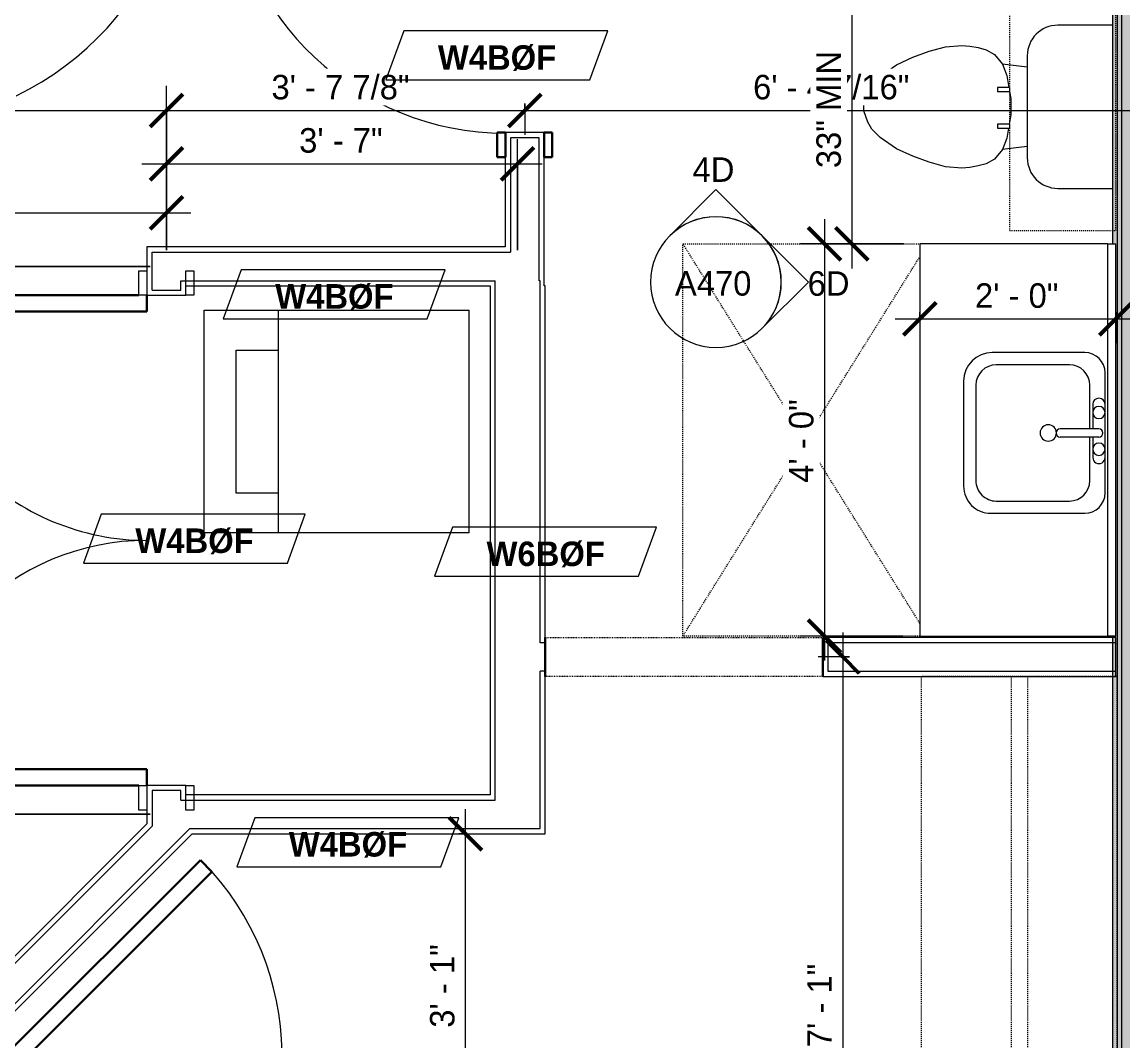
# Model space of a CAD drawing. Header units: inches. Extents: x -4010 to -1814, y 9846 to 12241.
# Drawn here: x -3476.7 to -3341.9, y 10197.1 to 10321.7 of the extents above; entities that cross this region are included whole.
import ezdxf

# ---------------------------------------------------------------- set-up
doc = ezdxf.new("R2010")
doc.units = ezdxf.units.IN
doc.header["$MEASUREMENT"] = 0
doc.linetypes.add('Dash', pattern=[0.25, 0.125, -0.125])
doc.linetypes.add('Overhead', pattern=[0.15625, 0.09375, -0.0625])
for name, color, linetype, lineweight in [('0-1', 7, 'Continuous', 5), ('0-2', 7, 'Continuous', 9), ('A-ANNO-DIMS', 211, 'Continuous', 9), ('A-ANNO-DIMS-32', 211, 'Continuous', 9), ('A-DETL-GENF-3', 92, 'Overhead', 9), ('A-DETL-MEDM', 33, 'Continuous', 30), ('A-DOOR-1', 7, 'Continuous', 9), ('A-DOOR-2', 10, 'Continuous', 30), ('A-DOOR-3', 31, 'Continuous', 9), ('A-DOOR-4', 31, 'Continuous', 30), ('A-DOOR-FRAM-2', 10, 'Continuous', 30), ('A-DOOR-FRAM-3', 31, 'Continuous', 30), ('A-GENM', 5, 'Continuous', 9), ('A-GENM-HDLN', 13, 'Dash', 9), ('A-WALL', 113, 'Continuous', 18), ('A-WALL-2', 250, 'Continuous', 18), ('A-WALL-3', 113, 'Continuous', 9), ('A-WALL-IDEN', 211, 'Continuous', 9), ('G-ANNO-SYMB-3', 111, 'Continuous', 9), ('I-WALL-1', 21, 'Continuous', 18), ('I-WALL-2', 241, 'Continuous', 5), ('I-WALL-3', 7, 'Continuous', 9), ('P-SANR-FIXT', 6, 'Continuous', 9), ('Q-CASE', 31, 'Continuous', 9), ('Q-CASE-3', 31, 'Dash', 9), ('Q-CASE-HDLN', 31, 'Dash', 9)]:
    doc.layers.add(name, color=color, linetype=linetype, lineweight=lineweight)
doc.styles.add('Century Gothic', font='ufonts.com_century-gothic.ttf', dxfattribs={"height": 3})
doc.styles.add('Century Gothic_B_1', font='GOTHICB.TTF', dxfattribs={"height": 3})
doc.dimstyles.new('OD_1__HACK_2', dxfattribs={"dimscale": 12, "dimtxt": 3.132505, "dimasz": 0.333333, "dimexe": 0.25, "dimexo": 0.166667, "dimgap": 0.041667, "dimtad": 1, "dimdec": 4, "dimrnd": 0.0625, "dimzin": 3, "dimdsep": 46, "dimlunit": 4, "dimtxsty": 'Century Gothic', "dimblk1": 'OBLIQUE', "dimblk2": 'OBLIQUE', "dimsah": 1, "dimcen": 0.09, "dimdle": 0.25, "dimazin": 0, "dimtfac": 1, "dimtdec": 4, "dimtix": 1, "dimtmove": 0, "dimatfit": 3, "dimfxl": 1, "dimtvp": 1, "dimtfill": 1, "dimfrac": 2, "dimtolj": 1, "dimtzin": 0, "dimarcsym": 2})
doc.dimstyles.new('OD_1__HACK_2_1', dxfattribs={"dimscale": 12, "dimtxt": 3.132505, "dimasz": 0.333333, "dimexe": 0.25, "dimexo": 0.166667, "dimgap": 0.041667, "dimtad": 1, "dimdec": 4, "dimrnd": 0.0625, "dimzin": 3, "dimdsep": 46, "dimlunit": 4, "dimtxsty": 'Century Gothic', "dimblk1": 'OBLIQUE', "dimblk2": 'OBLIQUE', "dimsah": 1, "dimcen": 0.09, "dimdle": 0.25, "dimazin": 0, "dimtfac": 1, "dimtdec": 4, "dimtix": 1, "dimtmove": 0, "dimatfit": 3, "dimfxl": 1, "dimtvp": 1, "dimtfill": 1, "dimfrac": 2, "dimtolj": 1, "dimtzin": 0, "dimarcsym": 2})

# ---------------------------------------------------------------- blocks, each defined once
blk = doc.blocks.new('HOLLOW METAL - UNIT DOOR-2191978-UNIT PLANS - 1ST FLOOR')
at = {"layer": 'A-DOOR-1'}
blk.add_arc((18, 3.875), 36, 90, 180, dxfattribs=at)
at = {"layer": 'A-DOOR-2'}
for p, q in [((18, 39.875), (16.25, 39.875)), ((16.25, 39.875), (16.25, 3.875)), ((18, 3.875), (18, 39.875)), ((16.25, 3.875), (18, 3.875))]:
    blk.add_line(p, q, dxfattribs=at)
at = {"layer": 'A-DOOR-FRAM-2'}
for p, q in [((-18, 3.875), (-20, 3.875)), ((-20, 3.875), (-20, -4.125)), ((-18, 1.9375), (-18, 3.875)), ((18, 3.875), (18, 1.9375)), ((20, 3.875), (18, 3.875)), ((20, -4.125), (20, 3.875)), ((-17.375, 1.9375), (-18, 1.9375)), ((-17.375, -2.1875), (-17.375, 1.9375)), ((18, 1.9375), (17.375, 1.9375)), ((17.375, 1.9375), (17.375, -2.1875)), ((-18, -4.125), (-18, -2.1875)), ((-18, -2.1875), (-17.375, -2.1875)), ((17.375, -2.1875), (18, -2.1875)), ((18, -2.1875), (18, -4.125)), ((-20, -4.125), (-18, -4.125)), ((18, -4.125), (20, -4.125))]:
    blk.add_line(p, q, dxfattribs=at)
blk = doc.blocks.new('CTR - 1st Phase - Common Walls_rvt-1-UNIT PLANS - 1ST FLOOR')
at = {"layer": 'I-WALL-1'}
blk.add_hatch(color=256, dxfattribs=at).paths.add_polyline_path([(-3343.16, 10017.09), (-3342.54, 10017.09), (-3342.54, 10373.41), (-3343.16, 10373.41), (-3343.16, 10371.39), (-3342.76, 10371.39), (-3342.76, 10332.89), (-3343.16, 10332.89), (-3343.16, 10294.6), (-3342.76, 10294.6), (-3342.76, 10246.6), (-3343.16, 10246.6), (-3343.16, 10145.58)], flags=0)
at = {"layer": 'I-WALL-2'}
for points in [[(-3342.04, 10017.09), (-3342.04, 10374.04), (-3342.54, 10374.04), (-3342.54, 10017.09)], [(-3336.54, 10017.09), (-3336.54, 10374.04), (-3342.04, 10374.04), (-3342.04, 10017.09)]]:
    blk.add_hatch(color=256, dxfattribs=at).paths.add_polyline_path(points, flags=0)
at = {"layer": 'A-WALL-2'}
for p, q in [((-3342.54, 10017.09), (-3342.54, 10373.41)), ((-3342.04, 10017.09), (-3342.04, 10373.41))]:
    blk.add_line(p, q, dxfattribs=at)
at = {"layer": 'I-WALL-3'}
for p, q in [((-3343.16, 10332.89), (-3343.16, 10294.6)), ((-3343.16, 10246.6), (-3343.16, 10017.09))]:
    blk.add_line(p, q, dxfattribs=at)
at = {"layer": '0-2', "rotation": 180}
blk.add_blockref('HOLLOW METAL - UNIT DOOR-2191978-UNIT PLANS - 1ST FLOOR', (-3474.92, 10349.09), dxfattribs=at)
blk = doc.blocks.new('SWING - DOUBLE - FLUSH - 5-0 x 6-8 - DUMMY-3700318-UNIT PLANS - 1ST FLOOR')
at = {"layer": 'A-DOOR-3'}
for p, q in [((-33, 2.375), (-33, 3.375)), ((-33, 3.375), (-30, 3.375)), ((-30, 3.375), (-30, 2.375)), ((30, 2.375), (30, 3.375)), ((30, 3.375), (33, 3.375)), ((33, 3.375), (33, 2.375)), ((-30, 2.375), (-33, 2.375)), ((33, 2.375), (30, 2.375)), ((-33, -2.375), (-30, -2.375)), ((-33, -3.375), (-33, -2.375)), ((-30, -2.375), (-30, -3.375)), ((30, -2.375), (33, -2.375)), ((30, -3.375), (30, -2.375)), ((33, -2.375), (33, -3.375)), ((-30, -3.375), (-33, -3.375)), ((33, -3.375), (30, -3.375))]:
    blk.add_line(p, q, dxfattribs=at)
for centre, start, end in [((-30, -2.375), 270, 0), ((30, -2.375), 180, 270)]:
    blk.add_arc(centre, 30, start, end, dxfattribs=at)
at = {"layer": 'A-DOOR-4'}
for p, q in [((-28, -2.375), (-30, -2.375)), ((-28, -32.375), (-28, -2.375)), ((28, -2.375), (30, -2.375)), ((28, -32.375), (28, -2.375)), ((-30, -3.375), (-30, -32.375)), ((30, -3.375), (30, -32.375)), ((-30, -32.375), (-28, -32.375)), ((30, -32.375), (28, -32.375))]:
    blk.add_line(p, q, dxfattribs=at)
blk = doc.blocks.new('Door-Opening - 34_ x 80_-3924454-UNIT PLANS - 1ST FLOOR')
at = {"layer": 'A-DETL-GENF-3'}
for p, q in [((-17.32, 2.37), (16.68, 2.37)), ((16.68, -2.38), (-17.32, -2.38))]:
    blk.add_line(p, q, dxfattribs=at)
at = {"layer": 'A-DETL-MEDM'}
for p, q in [((-17.32, -2.38), (-17.32, 2.37)), ((16.68, 2.37), (16.68, -2.38))]:
    blk.add_line(p, q, dxfattribs=at)
blk = doc.blocks.new('M_Sink Vanity-Square - 500 x 440mm-1352614-UNIT PLANS - 1ST FLOOR')
at = {"layer": 'P-SANR-FIXT'}
for p, q in [((7.96, 7.09), (-6.72, 7.09)), ((3.62, 7.09), (-2.88, 7.09)), ((-2.88, 5.59), (0.12, 5.59)), ((0.12, 6.33), (0.12, 1.59)), ((1.12, 6.33), (1.12, 1.59)), ((1.12, 5.59), (3.62, 5.59)), ((-9.22, 4.59), (-9.22, -6.73)), ((0.12, 5.22), (-5.22, 5.22)), ((6.46, 5.22), (1.12, 5.22)), ((10.46, -6.91), (10.46, 4.59)), ((-7.72, 2.72), (-7.72, -6.23)), ((8.96, -6.23), (8.96, 2.72)), ((-5.22, -8.73), (6.46, -8.73)), ((-5.72, -10.23), (7.14, -10.23))]:
    blk.add_line(p, q, dxfattribs=at)
for centre, radius, start, end in [((-6.72, 4.59), 2.5, 90, 180), ((-2.88, 6.34), 0.75, 90, 270), ((-1.88, 6.34), 0.75, 360, 180), ((0.62, 6.33), 0.5, 360, 180), ((2.62, 6.34), 0.75, 360, 180), ((3.62, 6.34), 0.75, 270, 90), ((7.96, 4.59), 2.5, 360, 90), ((-1.88, 6.34), 0.75, 180, 0), ((2.62, 6.34), 0.75, 180, 360), ((-5.22, 2.72), 2.5, 90, 180), ((6.46, 2.72), 2.5, 0, 90), ((0.62, 1.59), 0.5, 180, 0), ((0.62, 0.13), 1, 360, 180), ((0.62, 0.13), 1, 180, 0), ((-5.72, -6.73), 3.5, 180, 270), ((-5.22, -6.23), 2.5, 180, 270), ((6.46, -6.23), 2.5, 270, 0), ((7.14, -6.91), 3.32, 270, 0)]:
    blk.add_arc(centre, radius, start, end, dxfattribs=at)
blk = doc.blocks.new('Toilet-Domestic-3D - Toilet-Domestic-3D-V132-UNIT PLANS - 1ST FLOOR')
at = {"layer": 'P-SANR-FIXT'}
for p, q in [((-3.74, 10), (-2.74, 11)), ((-2.74, 11), (-1.87, 11.5)), ((-1.87, 11.5), (-0.5, 12)), ((-0.5, 12), (0.5, 12)), ((0.5, 12), (1.87, 11.5)), ((1.87, 11.5), (2.74, 11)), ((2.74, 11), (3.74, 10)), ((-5.13, 8), (-3.74, 10)), ((3.74, 10), (5.13, 8)), ((-6.06, 6), (-5.13, 8)), ((5.13, 8), (6.06, 6)), ((-6.79, 4), (-6.06, 6)), ((6.06, 6), (6.79, 4)), ((-7.33, 1.99), (-6.79, 4)), ((6.79, 4), (7.33, 1.99)), ((-7.5, 0), (-7.33, 1.99)), ((7.33, 1.99), (7.5, 0)), ((-7.41, -1), (-7.5, 0)), ((-7.24, -2), (-7.41, -1)), ((7.41, -1), (7.24, -2)), ((7.5, 0), (7.41, -1)), ((-6.97, -3), (-7.24, -2)), ((7.24, -2), (6.97, -3)), ((-6.4, -4), (-6.97, -3)), ((-5.21, -5), (-6.4, -4)), ((6.4, -4), (5.21, -5)), ((6.97, -3), (6.4, -4)), ((-3.84, -5.5), (-5.21, -5)), ((-4.86, -8.02), (-5.21, -5)), ((5.21, -5), (3.84, -5.5)), ((4.86, -8.02), (5.21, -5)), ((-2.61, -5.72), (-3.84, -5.5)), ((-1, -6), (-2.12, -5.8)), ((1, -6), (-1, -6)), ((1.89, -5.84), (1, -6)), ((3.84, -5.5), (2.38, -5.76)), ((6.25, -8.02), (-6.25, -8.02)), ((-9.98, -11.75), (-9.98, -18.45)), ((9.98, -18.45), (9.98, -11.75))]:
    blk.add_line(p, q, dxfattribs=at)
for centre, start, end in [((-6.25, -11.75), 90, 180), ((6.25, -11.75), 0, 90)]:
    blk.add_arc(centre, 3.73, start, end, dxfattribs=at)
blk = doc.blocks.new('Bath Vanity - Bath Vanity 48_-2551079-UNIT PLANS - 1ST FLOOR')
at = {"layer": 'Q-CASE'}
for p, q in [((-23.26, -1), (-23.26, -24)), ((24.74, -24), (24.74, -1)), ((-23.26, -24), (24.74, -24))]:
    blk.add_line(p, q, dxfattribs=at)
blk = doc.blocks.new('ADA Clearances - 30_x48_-V131-UNIT PLANS - 1ST FLOOR')
at = {"layer": 'A-GENM-HDLN'}
for p, q in [((15, 24), (-14, -22.41)), ((-14, 24), (15, 24)), ((15, 24), (15, -24)), ((-14, 22.41), (15, -24)), ((15, -24), (-14, -24))]:
    blk.add_line(p, q, dxfattribs=at)
blk = doc.blocks.new('BATHROOM MIRROR - BATHROOM MIRROR 48_-3124766-UNIT PLANS - 1ST FLOOR')
at = {"layer": 'Q-CASE'}
for p, q in [((24.74, 24), (-23.26, 24)), ((-23.26, 23), (-23.26, 24)), ((-23.26, 23), (24.74, 23)), ((24.74, 24), (24.74, 23))]:
    blk.add_line(p, q, dxfattribs=at)
blk = doc.blocks.new('300 Series Wall Hung Cabinet_326 - 30_-2909952-UNIT PLANS - 1ST FLOOR')
at = {"layer": 'Q-CASE'}
for p, q in [((-2.5, -13.19), (-2.01, -13.19)), ((-2.5, -13.19), (-2.5, -14.69)), ((-2.01, -14.69), (-2.01, -13.19)), ((2, -13.19), (2.49, -13.19)), ((2, -13.19), (2, -14.69)), ((2.49, -14.69), (2.49, -13.19)), ((-2.5, -14.69), (-2.01, -14.69)), ((2, -14.69), (2.49, -14.69))]:
    blk.add_line(p, q, dxfattribs=at)
at = {"layer": 'Q-CASE-3'}
for p, q in [((15, -0.19), (-15, -0.19)), ((-15, -0.19), (-15, -13.19)), ((15, -13.19), (15, -0.19)), ((-15, -13.19), (15, -13.19))]:
    blk.add_line(p, q, dxfattribs=at)
blk = doc.blocks.new('Stacked Washer and Dryer - 26_x25_ - Private-1352637-UNIT PLANS - 1ST FLOOR')
at = {"layer": 'P-SANR-FIXT'}
for p, q in [((0, 13.625), (32.4375, 13.625)), ((0, 13.625), (0, -13.625)), ((23.34375, 13.625), (23.34375, -13.625)), ((32.4375, 13.625), (32.4375, -13.625)), ((23.34375, 8.75), (28.53125, 8.75)), ((28.53125, 8.75), (28.53125, -8.75)), ((28.53125, -8.75), (23.34375, -8.75)), ((32.4375, -13.625), (0, -13.625))]:
    blk.add_line(p, q, dxfattribs=at)
blk = doc.blocks.new('SWING - SINGLE - FLUSH - 2-10 x 6-8 - PRIVACY-3199407-UNIT PLANS - 1ST FLOOR')
at = {"layer": 'A-DOOR-3'}
blk.add_arc((17, 2.37), 34.07, 93.3657, 180, dxfattribs=at)
at = {"layer": 'A-DOOR-4'}
for p, q in [((15, 2.37), (15, 36.38)), ((17, 36.38), (15, 36.38)), ((17, 2.37), (17, 36.38)), ((17, 2.37), (15, 2.37))]:
    blk.add_line(p, q, dxfattribs=at)
at = {"layer": 'A-DOOR-FRAM-3'}
for p, q in [((-17, 3.37), (-20, 3.37)), ((-20, 3.37), (-20, 2.37)), ((-17, 2.37), (-17, 3.37)), ((20, 3.37), (17, 3.37)), ((17, 3.37), (17, 2.37)), ((20, 2.37), (20, 3.37)), ((-20, 2.37), (-17, 2.37)), ((17, 2.37), (20, 2.37)), ((-17, -2.38), (-20, -2.38)), ((-20, -2.38), (-20, -3.38)), ((-17, -3.38), (-17, -2.38)), ((20, -2.38), (17, -2.38)), ((17, -2.38), (17, -3.38)), ((20, -3.38), (20, -2.38)), ((-20, -3.38), (-17, -3.38)), ((17, -3.38), (20, -3.38))]:
    blk.add_line(p, q, dxfattribs=at)
blk = doc.blocks.new('OD_CW_Closet - OD_CW_Closet-3802031-UNIT PLANS - 1ST FLOOR')
at = {"layer": 'Q-CASE-HDLN'}
for p, q in [((80.99, 24), (0.74, 24)), ((0.74, 24), (0.74, 0)), ((80.99, 0), (80.99, 24)), ((0.74, 13), (80.99, 13)), ((0.74, 11), (80.99, 11)), ((0.74, 0), (80.99, 0))]:
    blk.add_line(p, q, dxfattribs=at)
blk = doc.blocks.new('SWING - SINGLE - FLUSH - 2-10 x 6-8 - PRIVACY-3199405-UNIT PLANS - 1ST FLOOR')
at = {"layer": 'A-DOOR-3'}
blk.add_arc((17, -2.37), 34.07, 180, 266.6343, dxfattribs=at)
at = {"layer": 'A-DOOR-4'}
for p, q in [((15, -2.37), (15, -36.38)), ((17, -2.37), (15, -2.37)), ((17, -2.37), (17, -36.38)), ((17, -36.38), (15, -36.38))]:
    blk.add_line(p, q, dxfattribs=at)
at = {"layer": 'A-DOOR-FRAM-3'}
for p, q in [((-20, 2.38), (-20, 3.38)), ((-20, 3.38), (-17, 3.38)), ((-17, 3.38), (-17, 2.38)), ((17, 2.38), (17, 3.38)), ((17, 3.38), (20, 3.38)), ((20, 3.38), (20, 2.38)), ((-17, 2.38), (-20, 2.38)), ((20, 2.38), (17, 2.38)), ((-20, -2.37), (-17, -2.37)), ((-20, -3.37), (-20, -2.37)), ((-17, -2.37), (-17, -3.37)), ((17, -2.37), (20, -2.37)), ((17, -3.37), (17, -2.37)), ((20, -2.37), (20, -3.37)), ((-17, -3.37), (-20, -3.37)), ((20, -3.37), (17, -3.37))]:
    blk.add_line(p, q, dxfattribs=at)
blk = doc.blocks.new('Elevation - Filled Arrow-152140-UNIT PLANS - 1ST FLOOR')
at = {"layer": 'G-ANNO-SYMB-3'}
for start, end in [(360, 180), (180, 360)]:
    blk.add_arc((0, 0), 0.25, start, end, dxfattribs=at)
blk = doc.blocks.new('Elevation - Filled Arrow-151867-UNIT PLANS - 1ST FLOOR')
at = {"layer": 'G-ANNO-SYMB-3'}
for p, q in [((0, 0.3536), (-0.1768, 0.1768)), ((0.1768, 0.1768), (0, 0.3536))]:
    blk.add_line(p, q, dxfattribs=at)
blk.add_arc((0, 0), 0.25, 45, 135, dxfattribs=at)
blk = doc.blocks.new('DIMBLOCK110-UNIT PLANS - 1ST FLOOR')
at = {"layer": 'A-ANNO-DIMS-32'}
for p, q in [((-3326.21, 10377.04), (-3326.21, 10241.04)), ((-3325.38, 10374.04), (-3329.21, 10374.04)), ((-3326.21, 10374.04), (-3325.38, 10374.04)), ((-3340.76, 10244.04), (-3323.21, 10244.04)), ((-3326.21, 10244.04), (-3340.76, 10244.04))]:
    blk.add_line(p, q, dxfattribs=at)
at = {"layer": 'A-ANNO-DIMS-32', "lineweight": 50}
for p, q in [((-3326.21, 10374.04), (-3328.21, 10376.04)), ((-3326.21, 10374.04), (-3324.21, 10372.04)), ((-3326.21, 10244.04), (-3328.21, 10246.04)), ((-3326.21, 10244.04), (-3324.21, 10242.04))]:
    blk.add_line(p, q, dxfattribs=at)
at = {"layer": 'A-ANNO-DIMS-32', "color": 0, "insert": (-3330.56, 10301.46), "char_height": 3, "width": 18.1984, "attachment_point": 1, "rotation": 90, "line_spacing_factor": 0.984502, "style": 'Century Gothic', "bg_fill": 3, "box_fill_scale": 1.25, "bg_fill_color": 256, "bg_fill_true_color": 13158600, "bg_fill_transparency": 0}
blk.add_mtext('10\' - 10"', dxfattribs=at)
blk = doc.blocks.new('_Oblique')
at = {"color": 0, "linetype": 'ByBlock', "lineweight": -2}
blk.add_line((-0.5, -0.5), (0.5, 0.5), dxfattribs=at)
blk = doc.blocks.new('DIMBLOCK111-UNIT PLANS - 1ST FLOOR')
at = {"layer": 'A-ANNO-DIMS-32'}
for p, q in [((-3459.01, 10293.84), (-3459.01, 10307.41)), ((-3416.01, 10293.84), (-3416.01, 10307.41)), ((-3462.01, 10304.41), (-3413.01, 10304.41)), ((-3459.01, 10304.41), (-3459.01, 10293.84)), ((-3416.01, 10304.41), (-3416.01, 10293.84))]:
    blk.add_line(p, q, dxfattribs=at)
at = {"layer": 'A-ANNO-DIMS-32', "lineweight": 50}
for p, q in [((-3459.01, 10304.41), (-3457.01, 10306.41)), ((-3416.01, 10304.41), (-3414.01, 10306.41)), ((-3459.01, 10304.41), (-3461.01, 10302.41)), ((-3416.01, 10304.41), (-3418.01, 10302.41))]:
    blk.add_line(p, q, dxfattribs=at)
at = {"layer": 'A-ANNO-DIMS-32', "color": 0, "insert": (-3442.75, 10308.76), "char_height": 3, "width": 12.5897, "attachment_point": 1, "line_spacing_factor": 0.984502, "style": 'Century Gothic', "bg_fill": 3, "box_fill_scale": 1.25, "bg_fill_color": 256, "bg_fill_true_color": 13158600, "bg_fill_transparency": 0}
blk.add_mtext('3\' - 7"', dxfattribs=at)
blk = doc.blocks.new('DIMBLOCK112-UNIT PLANS - 1ST FLOOR')
at = {"layer": 'A-ANNO-DIMS-32'}
for p, q in [((-3376.2, 10247.04), (-3376.2, 10156.04)), ((-3375.37, 10244.04), (-3379.2, 10244.04)), ((-3376.2, 10244.04), (-3375.37, 10244.04)), ((-3375.37, 10159.04), (-3379.2, 10159.04)), ((-3376.2, 10159.04), (-3375.37, 10159.04))]:
    blk.add_line(p, q, dxfattribs=at)
at = {"layer": 'A-ANNO-DIMS-32', "lineweight": 50}
for p, q in [((-3376.2, 10244.04), (-3378.2, 10246.04)), ((-3376.2, 10244.04), (-3374.2, 10242.04)), ((-3376.2, 10159.04), (-3378.2, 10161.04)), ((-3376.2, 10159.04), (-3374.2, 10157.04))]:
    blk.add_line(p, q, dxfattribs=at)
at = {"layer": 'A-ANNO-DIMS-32', "color": 0, "insert": (-3380.54, 10196.29), "char_height": 3, "width": 12.5897, "attachment_point": 1, "rotation": 90, "line_spacing_factor": 0.984502, "style": 'Century Gothic', "bg_fill": 3, "box_fill_scale": 1.25, "bg_fill_color": 256, "bg_fill_true_color": 13158600, "bg_fill_transparency": 0}
blk.add_mtext('7\' - 1"', dxfattribs=at)
blk = doc.blocks.new('DIMBLOCK116-UNIT PLANS - 1ST FLOOR')
at = {"layer": 'A-ANNO-DIMS-32'}
for p, q in [((-3422.38, 10182.41), (-3422.38, 10225.41)), ((-3423.21, 10222.41), (-3419.38, 10222.41)), ((-3422.38, 10222.41), (-3423.21, 10222.41)), ((-3423.21, 10185.41), (-3419.38, 10185.41)), ((-3422.38, 10185.41), (-3423.21, 10185.41))]:
    blk.add_line(p, q, dxfattribs=at)
at = {"layer": 'A-ANNO-DIMS-32', "lineweight": 50}
for p, q in [((-3422.38, 10222.41), (-3424.38, 10224.41)), ((-3422.38, 10222.41), (-3420.38, 10220.41)), ((-3422.38, 10185.41), (-3424.38, 10187.41)), ((-3422.38, 10185.41), (-3420.38, 10183.41))]:
    blk.add_line(p, q, dxfattribs=at)
at = {"layer": 'A-ANNO-DIMS-32', "color": 0, "insert": (-3426.73, 10198.67), "char_height": 3, "width": 12.5897, "attachment_point": 1, "rotation": 90, "line_spacing_factor": 0.984502, "style": 'Century Gothic', "bg_fill": 3, "box_fill_scale": 1.25, "bg_fill_color": 256, "bg_fill_true_color": 13158600, "bg_fill_transparency": 0}
blk.add_mtext('3\' - 1"', dxfattribs=at)
blk = doc.blocks.new('DIMBLOCK117-UNIT PLANS - 1ST FLOOR')
at = {"layer": 'A-ANNO-DIMS-32', "lineweight": 50}
for p, q in [((-3512.01, 10298.38), (-3510.01, 10300.38)), ((-3459.01, 10298.38), (-3457.01, 10300.38)), ((-3512.01, 10298.38), (-3514.01, 10296.38)), ((-3459.01, 10298.38), (-3461.01, 10296.38))]:
    blk.add_line(p, q, dxfattribs=at)
at = {"layer": 'A-ANNO-DIMS-32'}
for p, q in [((-3459.01, 10293.84), (-3459.01, 10301.38)), ((-3512.01, 10299.21), (-3512.01, 10295.38)), ((-3512.01, 10298.38), (-3512.01, 10299.21)), ((-3515.01, 10298.38), (-3456.01, 10298.38)), ((-3459.01, 10298.38), (-3459.01, 10293.84))]:
    blk.add_line(p, q, dxfattribs=at)
at = {"layer": 'A-ANNO-DIMS-32', "color": 0, "insert": (-3490.75, 10302.72), "char_height": 3, "width": 12.5897, "attachment_point": 1, "line_spacing_factor": 0.984502, "style": 'Century Gothic', "bg_fill": 3, "box_fill_scale": 1.25, "bg_fill_color": 256, "bg_fill_true_color": 13158600, "bg_fill_transparency": 0}
blk.add_mtext('4\' - 5"', dxfattribs=at)
blk = doc.blocks.new('DIMBLOCK119-UNIT PLANS - 1ST FLOOR')
at = {"layer": 'A-ANNO-DIMS-32'}
for p, q in [((-3492.36, 10294.84), (-3492.36, 10258.31)), ((-3461.01, 10291.84), (-3495.36, 10291.84)), ((-3492.36, 10291.84), (-3461.01, 10291.84)), ((-3493.38, 10258.31), (-3489.36, 10258.31)), ((-3492.36, 10258.31), (-3493.38, 10258.31))]:
    blk.add_line(p, q, dxfattribs=at)
at = {"layer": 'A-ANNO-DIMS-32', "lineweight": 50}
for p, q in [((-3492.36, 10291.84), (-3494.36, 10293.84)), ((-3492.36, 10291.84), (-3490.36, 10289.84)), ((-3492.36, 10258.31), (-3494.36, 10260.31)), ((-3492.36, 10258.31), (-3490.36, 10256.31))]:
    blk.add_line(p, q, dxfattribs=at)
at = {"layer": 'A-ANNO-DIMS-32', "color": 0, "insert": (-3496.71, 10272.14), "char_height": 3, "width": 7.0407, "attachment_point": 1, "rotation": 90, "line_spacing_factor": 0.984502, "style": 'Century Gothic', "bg_fill": 3, "box_fill_scale": 1.25, "bg_fill_color": 256, "bg_fill_true_color": 13158600, "bg_fill_transparency": 0}
blk.add_mtext('EQ', dxfattribs=at)
blk = doc.blocks.new('DIMBLOCK120-UNIT PLANS - 1ST FLOOR')
at = {"layer": 'A-ANNO-DIMS-32', "lineweight": 50}
for p, q in [((-3492.36, 10258.31), (-3494.36, 10260.31)), ((-3492.36, 10258.31), (-3490.36, 10256.31)), ((-3492.36, 10224.79), (-3494.36, 10226.79)), ((-3492.36, 10224.79), (-3490.36, 10222.79))]:
    blk.add_line(p, q, dxfattribs=at)
at = {"layer": 'A-ANNO-DIMS-32'}
for p, q in [((-3493.38, 10258.31), (-3489.36, 10258.31)), ((-3492.36, 10258.31), (-3493.38, 10258.31)), ((-3492.36, 10258.31), (-3492.36, 10221.79)), ((-3461.01, 10224.79), (-3495.36, 10224.79)), ((-3492.36, 10224.79), (-3461.01, 10224.79))]:
    blk.add_line(p, q, dxfattribs=at)
at = {"layer": 'A-ANNO-DIMS-32', "color": 0, "insert": (-3496.71, 10238.62), "char_height": 3, "width": 7.0407, "attachment_point": 1, "rotation": 90, "line_spacing_factor": 0.984502, "style": 'Century Gothic', "bg_fill": 3, "box_fill_scale": 1.25, "bg_fill_color": 256, "bg_fill_true_color": 13158600, "bg_fill_transparency": 0}
blk.add_mtext('EQ', dxfattribs=at)
blk = doc.blocks.new('DIMBLOCK207-UNIT PLANS - 1ST FLOOR')
at = {"layer": 'A-ANNO-DIMS-32'}
for p, q in [((-3459.01, 10293.84), (-3459.01, 10313.93)), ((-3512.01, 10311.76), (-3512.01, 10307.93)), ((-3512.01, 10310.93), (-3512.01, 10311.76)), ((-3512.01, 10310.93), (-3459.01, 10310.93)), ((-3459.01, 10310.93), (-3459.01, 10293.84))]:
    blk.add_line(p, q, dxfattribs=at)
at = {"layer": 'A-ANNO-DIMS-32', "lineweight": 50}
for p, q in [((-3512.01, 10310.93), (-3510.01, 10312.93)), ((-3459.01, 10310.93), (-3457.01, 10312.93)), ((-3512.01, 10310.93), (-3514.01, 10308.93)), ((-3459.01, 10310.93), (-3461.01, 10308.93))]:
    blk.add_line(p, q, dxfattribs=at)
at = {"layer": 'A-ANNO-DIMS-32', "color": 0, "insert": (-3490.75, 10315.28), "char_height": 3, "width": 12.5897, "attachment_point": 1, "line_spacing_factor": 0.984502, "style": 'Century Gothic', "bg_fill": 3, "box_fill_scale": 1.25, "bg_fill_color": 256, "bg_fill_true_color": 13158600, "bg_fill_transparency": 0}
blk.add_mtext('4\' - 5"', dxfattribs=at)
blk = doc.blocks.new('DIMBLOCK208-UNIT PLANS - 1ST FLOOR')
at = {"layer": 'A-ANNO-DIMS-32'}
for p, q in [((-3459.01, 10293.84), (-3459.01, 10313.93)), ((-3415.13, 10311.76), (-3415.13, 10307.93)), ((-3415.13, 10310.93), (-3415.13, 10311.76)), ((-3459.01, 10310.93), (-3415.13, 10310.93)), ((-3459.01, 10310.93), (-3459.01, 10293.84))]:
    blk.add_line(p, q, dxfattribs=at)
at = {"layer": 'A-ANNO-DIMS-32', "lineweight": 50}
for p, q in [((-3459.01, 10310.93), (-3457.01, 10312.93)), ((-3415.13, 10310.93), (-3413.13, 10312.93)), ((-3459.01, 10310.93), (-3461.01, 10308.93)), ((-3415.13, 10310.93), (-3417.13, 10308.93))]:
    blk.add_line(p, q, dxfattribs=at)
at = {"layer": 'A-ANNO-DIMS-32', "color": 0, "insert": (-3446.14, 10315.28), "char_height": 3, "width": 21.7784, "attachment_point": 1, "line_spacing_factor": 0.984502, "style": 'Century Gothic', "bg_fill": 3, "box_fill_scale": 1.25, "bg_fill_color": 256, "bg_fill_true_color": 13158600, "bg_fill_transparency": 0}
blk.add_mtext('3\' - 7 7/8"', dxfattribs=at)
blk = doc.blocks.new('DIMBLOCK209-UNIT PLANS - 1ST FLOOR')
at = {"layer": 'A-ANNO-DIMS-32', "lineweight": 50}
for p, q in [((-3415.13, 10310.93), (-3413.13, 10312.93)), ((-3338.72, 10310.93), (-3336.72, 10312.93)), ((-3415.13, 10310.93), (-3417.13, 10308.93)), ((-3338.72, 10310.93), (-3340.72, 10308.93))]:
    blk.add_line(p, q, dxfattribs=at)
at = {"layer": 'A-ANNO-DIMS-32'}
for p, q in [((-3415.13, 10311.76), (-3415.13, 10307.93)), ((-3415.13, 10310.93), (-3415.13, 10311.76)), ((-3338.72, 10311.76), (-3338.72, 10307.93)), ((-3338.72, 10310.93), (-3338.72, 10311.76)), ((-3415.13, 10310.93), (-3335.72, 10310.93))]:
    blk.add_line(p, q, dxfattribs=at)
at = {"layer": 'A-ANNO-DIMS-32', "color": 0, "insert": (-3387.17, 10315.28), "char_height": 3, "width": 24.5827, "attachment_point": 1, "line_spacing_factor": 0.984502, "style": 'Century Gothic', "bg_fill": 3, "box_fill_scale": 1.25, "bg_fill_color": 256, "bg_fill_true_color": 13158600, "bg_fill_transparency": 0}
blk.add_mtext('6\' - 4 7/16"', dxfattribs=at)
blk = doc.blocks.new('DIMBLOCK252-UNIT PLANS - 1ST FLOOR')
at = {"layer": 'A-ANNO-DIMS-32'}
for p, q in [((-3378.44, 10297.6), (-3378.44, 10243.6)), ((-3368.76, 10294.6), (-3381.44, 10294.6)), ((-3378.44, 10294.6), (-3368.76, 10294.6)), ((-3368.76, 10246.6), (-3381.44, 10246.6)), ((-3378.44, 10246.6), (-3368.76, 10246.6))]:
    blk.add_line(p, q, dxfattribs=at)
at = {"layer": 'A-ANNO-DIMS-32', "lineweight": 50}
for p, q in [((-3378.44, 10294.6), (-3380.44, 10296.6)), ((-3378.44, 10294.6), (-3376.44, 10292.6)), ((-3378.44, 10246.6), (-3380.44, 10248.6)), ((-3378.44, 10246.6), (-3376.44, 10244.6))]:
    blk.add_line(p, q, dxfattribs=at)
at = {"layer": 'A-ANNO-DIMS-32', "color": 0, "insert": (-3382.78, 10265.36), "char_height": 3, "width": 12.5897, "attachment_point": 1, "rotation": 90, "line_spacing_factor": 0.984502, "style": 'Century Gothic', "bg_fill": 3, "box_fill_scale": 1.25, "bg_fill_color": 256, "bg_fill_true_color": 13158600, "bg_fill_transparency": 0}
blk.add_mtext('4\' - 0"', dxfattribs=at)
blk = doc.blocks.new('DIMBLOCK253-UNIT PLANS - 1ST FLOOR')
at = {"layer": 'A-ANNO-DIMS-32', "lineweight": 50}
for p, q in [((-3366.76, 10285.43), (-3364.76, 10287.43)), ((-3342.76, 10285.43), (-3340.76, 10287.43)), ((-3366.76, 10285.43), (-3368.76, 10283.43)), ((-3342.76, 10285.43), (-3344.76, 10283.43))]:
    blk.add_line(p, q, dxfattribs=at)
at = {"layer": 'A-ANNO-DIMS-32'}
for p, q in [((-3369.76, 10285.43), (-3339.76, 10285.43)), ((-3366.76, 10286.25), (-3366.76, 10282.43)), ((-3366.76, 10285.43), (-3366.76, 10286.25)), ((-3342.76, 10286.25), (-3342.76, 10282.43)), ((-3342.76, 10285.43), (-3342.76, 10286.25))]:
    blk.add_line(p, q, dxfattribs=at)
at = {"layer": 'A-ANNO-DIMS-32', "color": 0, "insert": (-3360, 10289.77), "char_height": 3, "width": 12.5897, "attachment_point": 1, "line_spacing_factor": 0.984502, "style": 'Century Gothic', "bg_fill": 3, "box_fill_scale": 1.25, "bg_fill_color": 256, "bg_fill_true_color": 13158600, "bg_fill_transparency": 0}
blk.add_mtext('2\' - 0"', dxfattribs=at)
blk = doc.blocks.new('DIMBLOCK352-UNIT PLANS - 1ST FLOOR')
at = {"layer": 'A-ANNO-DIMS-32', "lineweight": 50}
for p, q in [((-3375.07, 10328.14), (-3377.07, 10330.14)), ((-3375.07, 10328.14), (-3373.07, 10326.14)), ((-3375.07, 10294.6), (-3377.07, 10296.6)), ((-3375.07, 10294.6), (-3373.07, 10292.6))]:
    blk.add_line(p, q, dxfattribs=at)
at = {"layer": 'A-ANNO-DIMS-32'}
for p, q in [((-3375.07, 10331.14), (-3375.07, 10291.6)), ((-3374.24, 10328.14), (-3378.07, 10328.14)), ((-3375.07, 10328.14), (-3374.24, 10328.14)), ((-3368.76, 10294.6), (-3378.07, 10294.6)), ((-3375.07, 10294.6), (-3368.76, 10294.6))]:
    blk.add_line(p, q, dxfattribs=at)
at = {"layer": 'A-ANNO-DIMS-32', "color": 0, "insert": (-3379.42, 10303.86), "char_height": 3, "width": 18.0194, "attachment_point": 1, "rotation": 90, "line_spacing_factor": 0.984502, "style": 'Century Gothic', "bg_fill": 3, "box_fill_scale": 1.25, "bg_fill_color": 256, "bg_fill_true_color": 13158600, "bg_fill_transparency": 0}
blk.add_mtext('33" MIN', dxfattribs=at)
blk = doc.blocks.new('Wall Tag - Arch Wall-3956453-UNIT PLANS - 1ST FLOOR')
at = {"layer": 'A-WALL-IDEN'}
for p, q in [((-0.3561, 0.0937), (-0.4244, -0.0937)), ((0.4244, 0.0937), (-0.3561, 0.0937)), ((0.3561, -0.0937), (0.4244, 0.0937)), ((-0.4244, -0.0937), (0.3561, -0.0937))]:
    blk.add_line(p, q, dxfattribs=at)

msp = doc.modelspace()

# ---------------------------------------------------------------- linework, layer by layer
at = {"layer": 'A-WALL'}
for p, q in [((-3416.88165, 10307.5894), (-3416.88165, 10293.5894)), ((-3413.38165, 10307.5894), (-3416.88165, 10307.5894)), ((-3413.38165, 10290.0894), (-3413.38165, 10307.5894)), ((-3460.75554, 10293.5894), (-3416.88165, 10293.5894)), ((-3460.75554, 10288.9394), (-3460.75554, 10293.5894)), ((-3457.25554, 10290.0894), (-3418.75554, 10290.0894)), ((-3457.25554, 10288.9394), (-3457.25554, 10290.0894)), ((-3418.75554, 10226.5394), (-3418.75554, 10290.0894)), ((-3413.25554, 10290.0894), (-3413.38165, 10290.0894)), ((-3413.25554, 10245.7894), (-3413.25554, 10290.0894)), ((-3460.75554, 10288.9394), (-3457.25554, 10288.9394)), ((-3412.63054, 10245.7894), (-3413.25554, 10245.7894)), ((-3342.76124, 10245.7894), (-3378.00554, 10245.7894)), ((-3378.00554, 10245.7894), (-3378.00554, 10242.2894)), ((-3412.63054, 10242.2894), (-3413.25554, 10242.2894)), ((-3413.25554, 10223.0394), (-3413.25554, 10242.2894)), ((-3378.00554, 10242.2894), (-3342.76124, 10242.2894)), ((-3457.25554, 10227.6894), (-3460.75554, 10227.6894)), ((-3460.75554, 10227.6894), (-3460.75554, 10223.35305)), ((-3457.25554, 10226.5394), (-3457.25554, 10227.6894)), ((-3457.25554, 10226.5394), (-3418.75554, 10226.5394)), ((-3460.75554, 10223.35305), (-3493.65407, 10190.45452)), ((-3481.89842, 10197.26042), (-3456.11945, 10223.0394)), ((-3456.11945, 10223.0394), (-3413.25554, 10223.0394))]:
    msp.add_line(p, q, dxfattribs=at)
at = {"layer": 'A-WALL-3'}
for p, q in [((-3412.75665, 10308.2144), (-3417.50665, 10308.2144)), ((-3417.50665, 10308.2144), (-3417.50665, 10294.2144)), ((-3412.75665, 10289.4644), (-3412.75665, 10308.2144)), ((-3417.50665, 10294.2144), (-3461.38054, 10294.2144)), ((-3461.38054, 10294.2144), (-3461.38054, 10288.3144)), ((-3456.63054, 10289.4644), (-3419.38054, 10289.4644)), ((-3456.63054, 10288.3144), (-3456.63054, 10289.4644)), ((-3419.38054, 10289.4644), (-3419.38054, 10227.1644)), ((-3412.63054, 10289.4644), (-3412.75665, 10289.4644)), ((-3412.63054, 10246.4144), (-3412.63054, 10289.4644)), ((-3461.38054, 10288.3144), (-3456.63054, 10288.3144)), ((-3342.76124, 10246.4144), (-3378.63054, 10246.4144)), ((-3342.76124, 10241.6644), (-3342.76124, 10246.4144)), ((-3412.63054, 10222.4144), (-3412.63054, 10241.6644)), ((-3378.63054, 10241.6644), (-3342.76124, 10241.6644)), ((-3461.38054, 10228.3144), (-3461.38054, 10223.61194)), ((-3456.63054, 10228.3144), (-3461.38054, 10228.3144)), ((-3456.63054, 10227.1644), (-3456.63054, 10228.3144)), ((-3419.38054, 10227.1644), (-3456.63054, 10227.1644)), ((-3461.38054, 10223.61194), (-3494.53796, 10190.45452)), ((-3481.01454, 10197.26042), (-3455.86056, 10222.4144)), ((-3455.86056, 10222.4144), (-3412.63054, 10222.4144))]:
    msp.add_line(p, q, dxfattribs=at)

# ---------------------------------------------------------------- block references
at = {"layer": '0-1'}
msp.add_blockref('CTR - 1st Phase - Common Walls_rvt-1-UNIT PLANS - 1ST FLOOR', (0, 0), dxfattribs=at)
at = {"layer": 'A-DOOR-3'}
for name, p, rotation in [('SWING - SINGLE - FLUSH - 2-10 x 6-8 - PRIVACY-3199407-UNIT PLANS - 1ST FLOOR', (-3415.13165, 10325.2144), 90), ('SWING - DOUBLE - FLUSH - 5-0 x 6-8 - DUMMY-3700318-UNIT PLANS - 1ST FLOOR', (-3459.00554, 10258.3144), 270.0000000000007), ('Door-Opening - 34_ x 80_-3924454-UNIT PLANS - 1ST FLOOR', (-3395.95292, 10244.0394), 180), ('SWING - SINGLE - FLUSH - 2-10 x 6-8 - PRIVACY-3199405-UNIT PLANS - 1ST FLOOR', (-3468.55178, 10181.43891), 135.0000000000005)]:
    msp.add_blockref(name, p, dxfattribs=dict(at, rotation=rotation))
at = {"layer": 'A-GENM', "rotation": 180}
msp.add_blockref('ADA Clearances - 30_x48_-V131-UNIT PLANS - 1ST FLOOR', (-3380.76124, 10270.6019), dxfattribs=at)
at = {"layer": 'A-WALL-IDEN', "xscale": 31.99999999999999, "yscale": 31.99999999999999, "zscale": 31.99999999999999}
msp.add_blockref('Wall Tag - Arch Wall-3956453-UNIT PLANS - 1ST FLOOR', (-3412.58752, 10256.92006), dxfattribs=at)
at = {"layer": 'G-ANNO-SYMB-3', "xscale": 31.99999999999999, "yscale": 31.99999999999999, "zscale": 31.99999999999999}
msp.add_blockref('Elevation - Filled Arrow-151867-UNIT PLANS - 1ST FLOOR', (-3391.71503, 10289.91949), dxfattribs=at)
for name, rotation in [('Elevation - Filled Arrow-152140-UNIT PLANS - 1ST FLOOR', 269.9999999999987), ('Elevation - Filled Arrow-151867-UNIT PLANS - 1ST FLOOR', 269.9999999999983)]:
    msp.add_blockref(name, (-3391.71503, 10289.91949), dxfattribs=dict(at, rotation=rotation))
at = {"layer": 'P-SANR-FIXT'}
for name, p, rotation in [('Toilet-Domestic-3D - Toilet-Domestic-3D-V132-UNIT PLANS - 1ST FLOOR', (-3361.61246, 10311.37119), 89.99999999985548), ('Stacked Washer and Dryer - 26_x25_ - Private-1352637-UNIT PLANS - 1ST FLOOR', (-3421.94415, 10272.8394), 180), ('M_Sink Vanity-Square - 500 x 440mm-1352614-UNIT PLANS - 1ST FLOOR', (-3351.16039, 10272.08138), 269.9999999996636)]:
    msp.add_blockref(name, p, dxfattribs=dict(at, rotation=rotation))
at = {"layer": 'Q-CASE'}
for name, p, rotation in [('300 Series Wall Hung Cabinet_326 - 30_-2909952-UNIT PLANS - 1ST FLOOR', (-3342.57374, 10311.24619), 270.0000000000009), ('Bath Vanity - Bath Vanity 48_-2551079-UNIT PLANS - 1ST FLOOR', (-3342.75665, 10271.3396), 269.9999999996786), ('BATHROOM MIRROR - BATHROOM MIRROR 48_-3124766-UNIT PLANS - 1ST FLOOR', (-3366.76124, 10271.3396), 270.0000000000334), ('OD_CW_Closet - OD_CW_Closet-3802031-UNIT PLANS - 1ST FLOOR', (-3366.57374, 10242.4021), 269.9999999999985)]:
    msp.add_blockref(name, p, dxfattribs=dict(at, rotation=rotation))

# ---------------------------------------------------------------- texts
at = {"layer": 'A-WALL-IDEN', "char_height": 3, "width": 17.372, "attachment_point": 1, "style": 'Century Gothic_B_1'}
for s, insert in [('W4BØF', (-3445.67885, 10289.66891)), ('W6BØF', (-3419.80344, 10258.16759)), ('W4BØF', (-3444.01462, 10222.61891))]:
    msp.add_mtext(s, dxfattribs=dict(at, insert=insert))
at = {"layer": 'G-ANNO-SYMB-3', "char_height": 3, "attachment_point": 1, "style": 'Century Gothic'}
for s, insert, width in [('4D', (-3394.58292, 10305.18484), 6.666), ('A470', (-3396.74141, 10291.26131), 12.221), ('6D', (-3380.48957, 10291.24617), 6.666)]:
    msp.add_mtext(s, dxfattribs=dict(at, insert=insert, width=width))

# ---------------------------------------------------------------- next in the draw order: dimensions: what is measured, and where the dimension line sits
at = {"layer": 'A-ANNO-DIMS'}
for base, p1, p2, override, picture, middle in [((-3326.21144, 10244.0394), (-3323.38301, 10374.0394), (-3342.76124, 10244.0394), {"dimpost": '<>', "dimfxl": 131.436355}, 'DIMBLOCK110-UNIT PLANS - 1ST FLOOR', (-3328.2869, 10309.0394)), ((-3376.19578, 10159.0394), (-3373.36735, 10244.0394), (-3373.36735, 10159.0394), {"dimpost": '<>', "dimfxl": 85}, 'DIMBLOCK112-UNIT PLANS - 1ST FLOOR', (-3378.23351, 10201.5394)), ((-3422.38183, 10222.4144), (-3425.21026, 10185.4144), (-3425.21026, 10222.4144), {"dimpost": '<>', "dimfxl": 37}, 'DIMBLOCK116-UNIT PLANS - 1ST FLOOR', (-3424.45729, 10203.9144))]:
    dim = msp.add_linear_dim(base=base, p1=p1, p2=p2, angle=90, dimstyle='OD_1__HACK_2', override=override, dxfattribs=at)
    dim.commit()
    dim.dimension.update_dxf_attribs({"geometry": picture, "text_midpoint": middle})
dim = msp.add_linear_dim(base=(-3416.00554, 10304.41432), p1=(-3459.00554, 10291.8394), p2=(-3416.00554, 10291.8394), dimstyle='OD_1__HACK_2', override={"dimpost": '<>', "dimfxl": 43}, dxfattribs=at)
dim.commit()
dim.dimension.update_dxf_attribs({"geometry": 'DIMBLOCK111-UNIT PLANS - 1ST FLOOR', "text_midpoint": (-3437.50554, 10306.48978)})

# ---------------------------------------------------------------- next in the draw order: block references
at = {"layer": 'A-WALL-IDEN', "xscale": 31.99999999999999, "yscale": 31.99999999999999, "zscale": 31.99999999999999}
msp.add_blockref('Wall Tag - Arch Wall-3956453-UNIT PLANS - 1ST FLOOR', (-3436.7987, 10221.37138), dxfattribs=at)

# ---------------------------------------------------------------- next in the draw order: dimensions: what is measured, and where the dimension line sits
at = {"layer": 'A-ANNO-DIMS'}
dim = msp.add_linear_dim(base=(-3459.00554, 10298.37752), p1=(-3512.00554, 10301.20595), p2=(-3459.00554, 10291.8394), dimstyle='OD_1__HACK_2', override={"dimpost": '<>', "dimfxl": 53.821299}, dxfattribs=at)
dim.commit()
dim.dimension.update_dxf_attribs({"geometry": 'DIMBLOCK117-UNIT PLANS - 1ST FLOOR', "text_midpoint": (-3485.50554, 10300.45298)})
dim = msp.add_linear_dim(base=(-3378.43521, 10246.6019), p1=(-3366.75665, 10294.6019), p2=(-3366.75665, 10246.6019), angle=90, dimstyle='OD_1__HACK_2', override={"dimpost": '<>', "dimfxl": 48}, dxfattribs=at)
dim.commit()
dim.dimension.update_dxf_attribs({"geometry": 'DIMBLOCK252-UNIT PLANS - 1ST FLOOR', "text_midpoint": (-3380.51067, 10270.6019)})

# ---------------------------------------------------------------- next in the draw order: dimensions: what is measured, and where the dimension line sits
dim = msp.add_linear_dim(base=(-3492.36008, 10258.3144), p1=(-3459.00554, 10291.8394), p2=(-3491.38054, 10258.3144), angle=90, text='EQ', dimstyle='OD_1__HACK_2', override={"dimpost": '<>', "dimfxl": 46.605432}, dxfattribs=at)
dim.commit()
dim.dimension.update_dxf_attribs({"geometry": 'DIMBLOCK119-UNIT PLANS - 1ST FLOOR', "text_midpoint": (-3494.5161, 10275.0769)})
dim = msp.add_linear_dim(base=(-3342.75665, 10285.42544), p1=(-3366.75665, 10288.25387), p2=(-3342.75665, 10288.25387), dimstyle='OD_1__HACK_2', override={"dimpost": '<>', "dimfxl": 24}, dxfattribs=at)
dim.commit()
dim.dimension.update_dxf_attribs({"geometry": 'DIMBLOCK253-UNIT PLANS - 1ST FLOOR', "text_midpoint": (-3354.75665, 10287.5009)})

# ---------------------------------------------------------------- next in the draw order: dimensions: what is measured, and where the dimension line sits
dim = msp.add_linear_dim(base=(-3459.00554, 10310.93413), p1=(-3512.00554, 10313.76256), p2=(-3459.00554, 10291.8394), dimstyle='OD_1__HACK_2', override={"dimpost": '<>', "dimfxl": 57.355253}, dxfattribs=at)
dim.commit()
dim.dimension.update_dxf_attribs({"geometry": 'DIMBLOCK207-UNIT PLANS - 1ST FLOOR', "text_midpoint": (-3485.50554, 10313.00959)})
dim = msp.add_linear_dim(base=(-3492.36008, 10224.7894), p1=(-3491.38054, 10258.3144), p2=(-3459.00554, 10224.7894), angle=90, text='EQ', dimstyle='OD_1__HACK_2', override={"dimpost": '<>', "dimfxl": 46.605432}, dxfattribs=at)
dim.commit()
dim.dimension.update_dxf_attribs({"geometry": 'DIMBLOCK120-UNIT PLANS - 1ST FLOOR', "text_midpoint": (-3494.5161, 10241.5519)})

# ---------------------------------------------------------------- next in the draw order: block references
at = {"layer": 'A-WALL-IDEN', "xscale": 31.99999999999999, "yscale": 31.99999999999999, "zscale": 31.99999999999999}
msp.add_blockref('Wall Tag - Arch Wall-3956453-UNIT PLANS - 1ST FLOOR', (-3455.58752, 10258.52123), dxfattribs=at)

# ---------------------------------------------------------------- next in the draw order: texts
at = {"layer": 'A-WALL-IDEN', "insert": (-3462.80344, 10259.76877), "char_height": 3, "width": 17.372, "attachment_point": 1, "style": 'Century Gothic_B_1'}
msp.add_mtext('W4BØF', dxfattribs=at)

# ---------------------------------------------------------------- next in the draw order: dimensions: what is measured, and where the dimension line sits
at = {"layer": 'A-ANNO-DIMS'}
dim = msp.add_linear_dim(base=(-3415.13165, 10310.93413), p1=(-3459.00554, 10291.8394), p2=(-3415.13165, 10313.76256), dimstyle='OD_1__HACK_2', override={"dimpost": '<>', "dimfxl": 49.046338}, dxfattribs=at)
dim.commit()
dim.dimension.update_dxf_attribs({"geometry": 'DIMBLOCK208-UNIT PLANS - 1ST FLOOR', "text_midpoint": (-3437.06859, 10313.1758)})

# ---------------------------------------------------------------- next in the draw order: block references
at = {"layer": 'A-WALL-IDEN', "xscale": 31.99999999999999, "yscale": 31.99999999999999, "zscale": 31.99999999999999}
msp.add_blockref('Wall Tag - Arch Wall-3956453-UNIT PLANS - 1ST FLOOR', (-3438.46293, 10288.42138), dxfattribs=at)

# ---------------------------------------------------------------- next in the draw order: dimensions: what is measured, and where the dimension line sits
at = {"layer": 'A-ANNO-DIMS'}
dim = msp.add_linear_dim(base=(-3338.72374, 10310.93413), p1=(-3415.13165, 10313.76256), p2=(-3338.72374, 10313.76256), dimstyle='OD_1__HACK_2', override={"dimpost": '<>', "dimfxl": 76.40791}, dxfattribs=at)
dim.commit()
dim.dimension.update_dxf_attribs({"geometry": 'DIMBLOCK209-UNIT PLANS - 1ST FLOOR', "text_midpoint": (-3376.92769, 10313.1758)})

# ---------------------------------------------------------------- next in the draw order: block references
at = {"layer": 'A-WALL-IDEN', "xscale": 31.99999999999999, "yscale": 31.99999999999999, "zscale": 31.99999999999999}
msp.add_blockref('Wall Tag - Arch Wall-3956453-UNIT PLANS - 1ST FLOOR', (-3418.54966, 10317.6519), dxfattribs=at)

# ---------------------------------------------------------------- next in the draw order: texts
at = {"layer": 'A-WALL-IDEN', "insert": (-3425.76558, 10318.89943), "char_height": 3, "width": 17.372, "attachment_point": 1, "style": 'Century Gothic_B_1'}
msp.add_mtext('W4BØF', dxfattribs=at)

# ---------------------------------------------------------------- next in the draw order: dimensions: what is measured, and where the dimension line sits
at = {"layer": 'A-ANNO-DIMS'}
dim = msp.add_linear_dim(base=(-3375.0702, 10294.6019), p1=(-3372.24177, 10328.14049), p2=(-3366.76124, 10294.6019), angle=90, text='33" MIN', dimstyle='OD_1__HACK_2_1', override={"dimpost": '<>', "dimfxl": 33.983427}, dxfattribs=at)
dim.commit()
dim.dimension.update_dxf_attribs({"geometry": 'DIMBLOCK352-UNIT PLANS - 1ST FLOOR', "text_midpoint": (-3377.14566, 10311.37119)})

doc.saveas('drawing.dxf')
